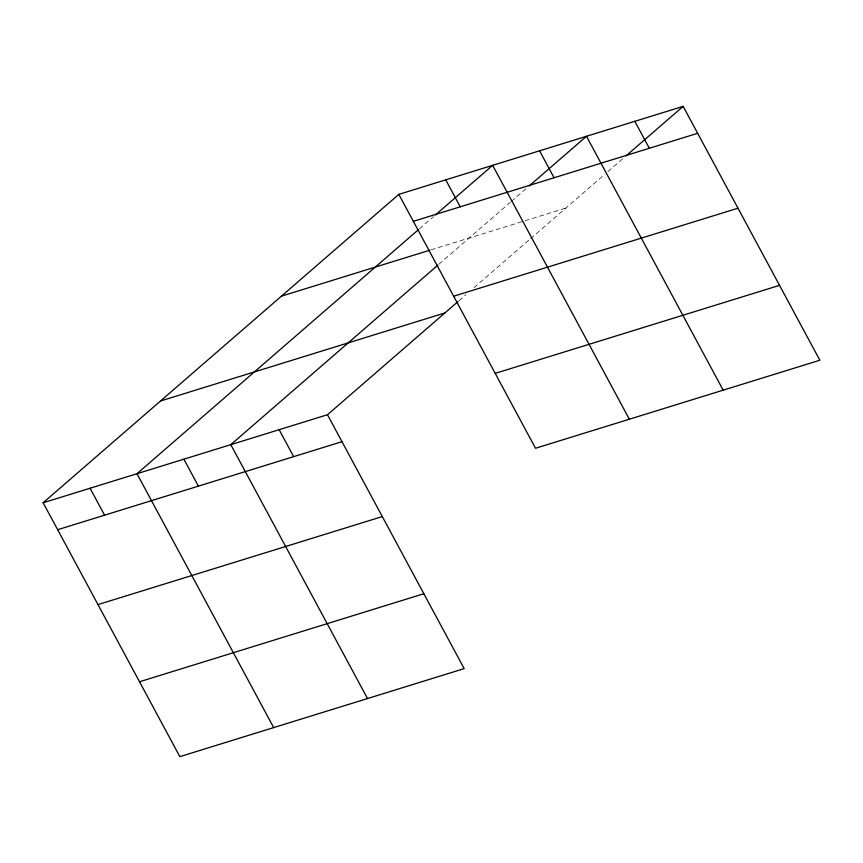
<?xml version="1.0" encoding="UTF-8"?>
<svg xmlns="http://www.w3.org/2000/svg" width="863" height="863" viewBox="0 0 863 863"><rect width="100%" height="100%" fill="white"/><g stroke="black" fill="none" stroke-linecap="round" stroke-linejoin="round"><path stroke-width="0.65" stroke-dasharray="4.32 3.24" d="M419.418 228.824L433.463 216.645M438.868 264.261L510.238 202.384M511.241 201.521L527.293 187.605M458.954 300.745L466.009 294.628M474.067 287.638L529.494 239.58M530.508 238.706L604.898 174.197M607.908 171.597L622.957 158.544M431.069 249.828L523.798 221.122M525.071 220.723L565.772 208.123"/><path stroke-width="1.29" d="M457.94 301.619L327.476 414.736L464.175 668.62L179.849 756.646L43.15 502.762L398.825 194.38L683.151 106.354L819.85 360.238L535.524 448.264L398.825 194.38M418.415 229.698L136.98 473.711L273.679 727.595M435.47 214.909L492.654 165.329L629.354 419.213M437.865 265.135L230.799 444.661L367.509 698.545M529.299 185.858L586.484 136.289L723.183 390.173M625.966 155.933L683.151 106.354M413.334 221.327L697.66 133.301M281.457 296.149L429.796 250.216M453.658 296.214L737.984 208.199M160.529 400.993L444.844 312.967M43.15 502.762L327.476 414.736M495.2 373.377L779.526 285.351M57.659 529.709L341.985 441.683M97.983 604.596L382.309 516.57M139.526 681.759L423.852 593.733M634.812 121.316L649.321 148.274M539.569 150.809L554.078 177.756M445.74 179.86L460.249 206.807M279.137 429.698L293.647 456.646M183.884 459.192L198.404 486.139M90.065 488.231L104.574 515.189"/></g></svg>
